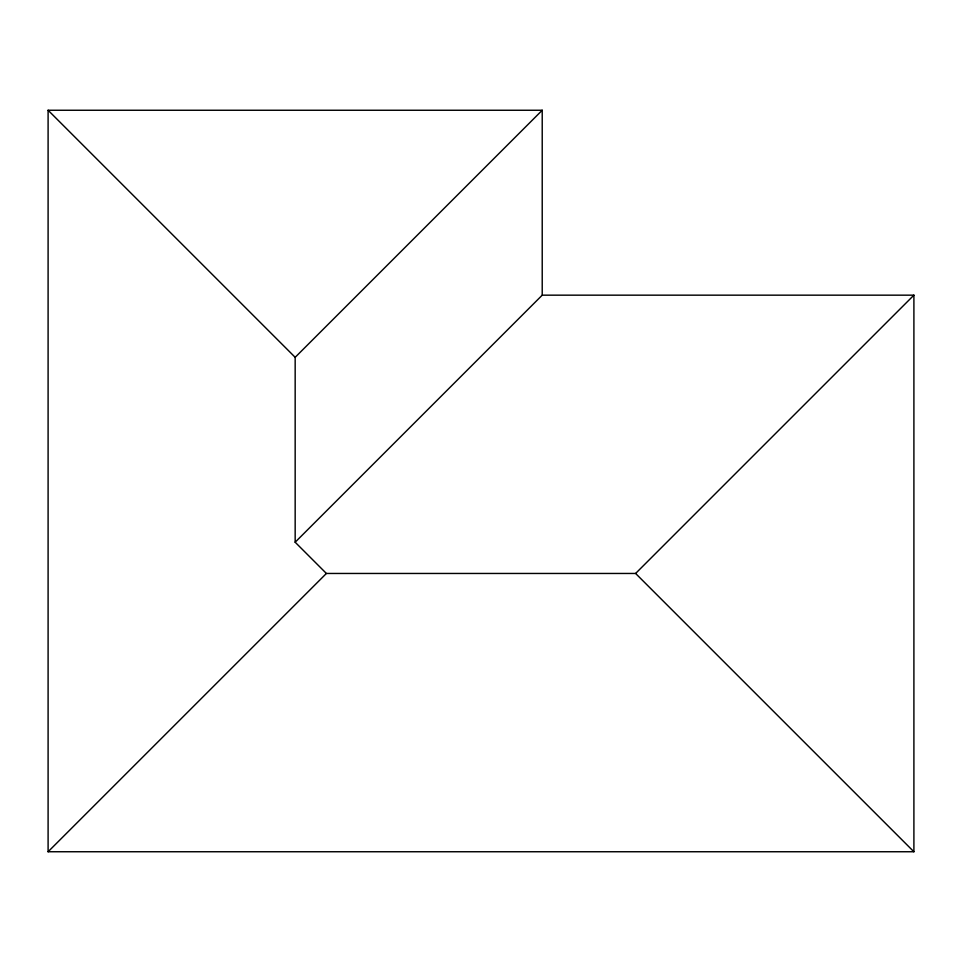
<?xml version="1.0" encoding="UTF-8"?>
<svg xmlns="http://www.w3.org/2000/svg" width="962" height="962" viewBox="0 0 962 962"><rect width="100%" height="100%" fill="white"/><g stroke="black" fill="none" stroke-linecap="round" stroke-linejoin="round"><path stroke-width="1.44" d="M295.166 542.219L295.166 357.311L542.219 110.257L542.219 295.166L295.166 542.219L326.395 573.46L635.605 573.46L913.9 851.743L913.9 295.166L542.219 295.166M542.219 110.257L48.1 110.257L48.1 851.743L326.395 573.46M635.605 573.46L913.9 295.166M48.1 851.743L913.9 851.743M48.1 110.257L295.166 357.311"/></g></svg>
